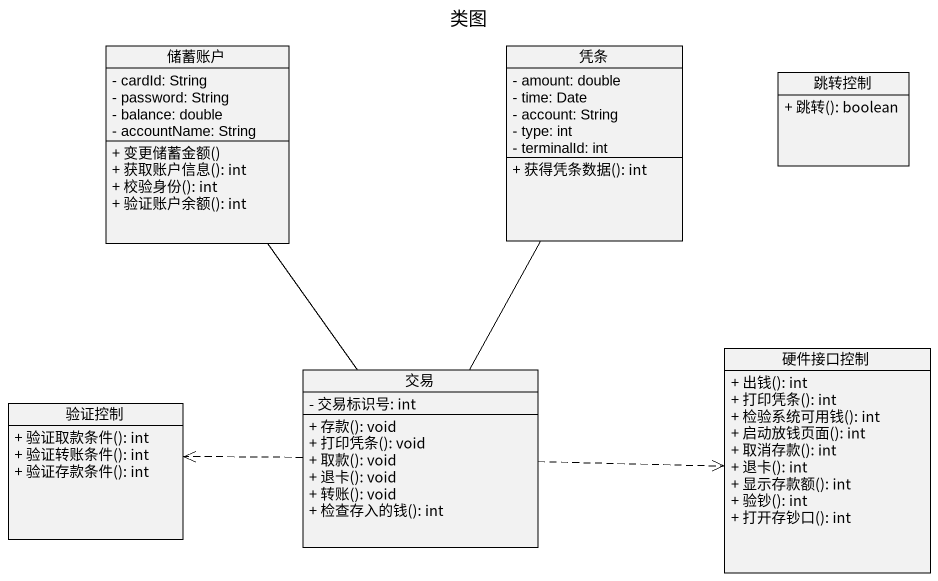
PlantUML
@startuml
title 类图
hide circle
hide empty members
skinparam classAttributeIconSize 0
class 储蓄账户 {
  - cardId: String
  - password: String
  - balance: double
  - accountName: String
  + 变更储蓄金额()
  + 获取账户信息(): int
  + 校验身份(): int
  + 验证账户余额(): int
}
class 凭条 {
  - amount: double
  - time: Date
  - account: String
  - type: int
  - terminalId: int
  + 获得凭条数据(): int
}
class 跳转控制 {
  + 跳转(): boolean
}
class 交易 {
  - 交易标识号: int
  + 存款(): void
  + 打印凭条(): void
  + 取款(): void
  + 退卡(): void
  + 转账(): void
  + 检查存入的钱(): int
}
class 硬件接口控制 {
  + 出钱(): int
  + 打印凭条(): int
  + 检验系统可用钱(): int
  + 启动放钱页面(): int
  + 取消存款(): int
  + 退卡(): int
  + 显示存款额(): int
  + 验钞(): int
  + 打开存钞口(): int
}
class 验证控制 {
  + 验证取款条件(): int
  + 验证转账条件(): int
  + 验证存款条件(): int
}
储蓄账户 -- 交易
交易 -up- 凭条
交易 .right.> 硬件接口控制
交易 .left.> 验证控制
@enduml
